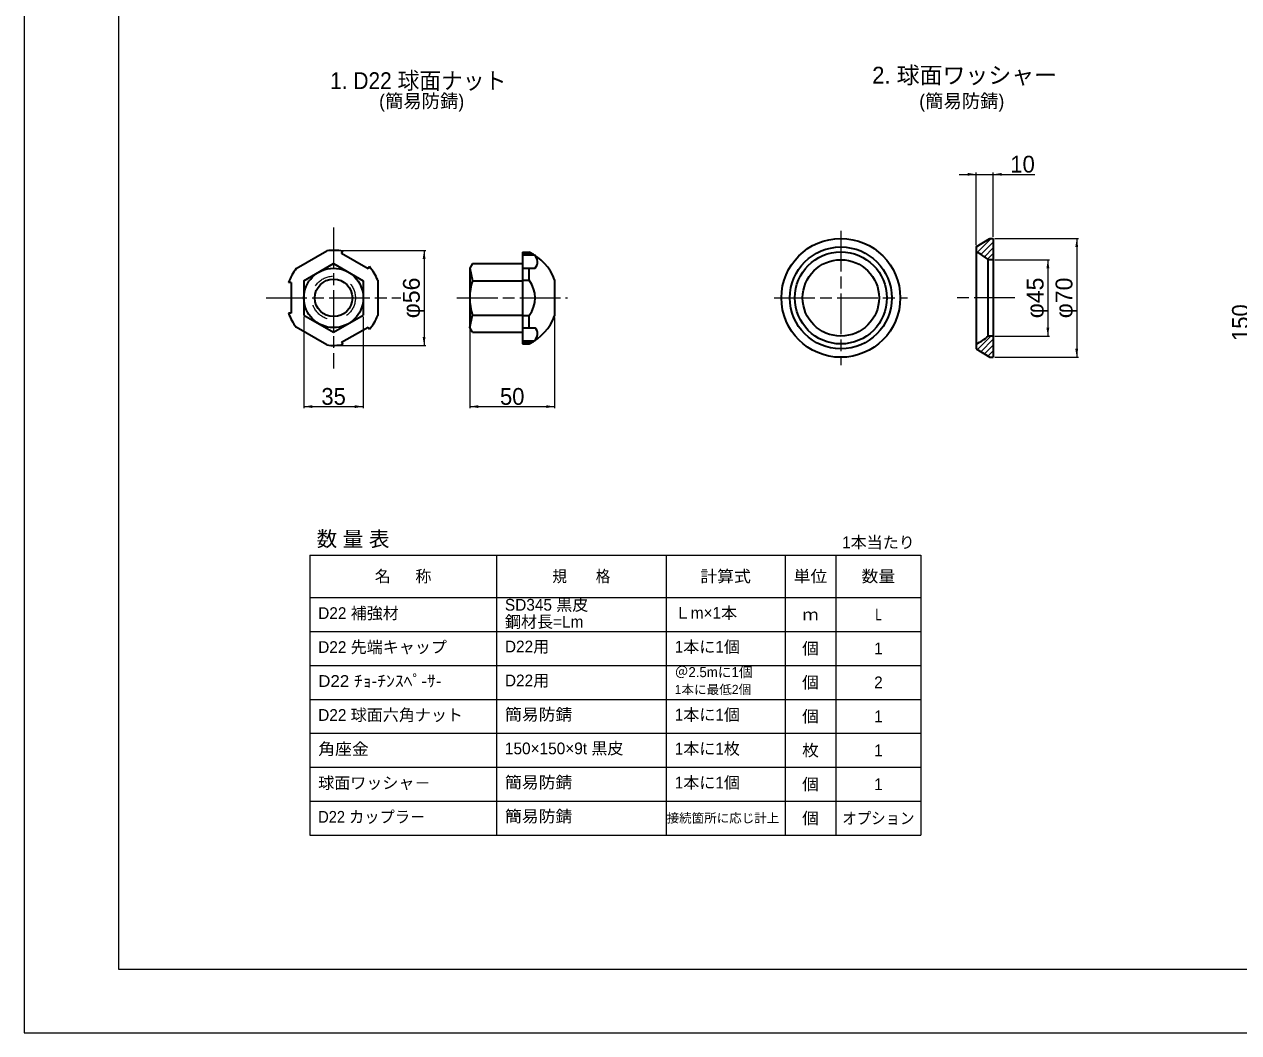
# Model space of a CAD drawing. Units: millimetres at full size, sheet at 1:2. Extents: x 2048 to 3730, y 1125 to 2313.
# Drawn here: x 2048 to 2763, y 1125 to 1719 of the extents above; entities that cross this region are included whole.
import ezdxf
from ezdxf.enums import TextEntityAlignment as Align

# ---------------------------------------------------------------- set-up
doc = ezdxf.new("R2010")
doc.units = ezdxf.units.MM
doc.header["$LTSCALE"] = 2
doc.linetypes.add('CHAIN', pattern=[18.5, 12, -1.5, 3.5, -1.5])
doc.linetypes.add('DASHED_SPACED', pattern=[12, 6, -6])
for name, color, linetype, lineweight in [('1 外形線', 7, 'Continuous', 35), ('2 細い実線', 2, 'Continuous', 20), ('3隠れ線', 2, 'DASHED_SPACED', 13), ('4中心線', 1, 'CHAIN', 15), ('5 想像線', 7, 'Continuous', 13), ('6寸法線', 4, 'Continuous', 13), ('7 枠・タイトル', 7, 'Continuous', 13), ('8 数量表', 7, 'Continuous', 13), ('Defpoints_2', 7, 'Continuous', 13)]:
    doc.layers.add(name, color=color, linetype=linetype, lineweight=lineweight)
doc.styles.add('ＭＳ Ｐゴシック', font='')
doc.styles.get('ＭＳ Ｐゴシック').set_extended_font_data('MS PGothic')
pattern_1 = [(45, (1690.395, 1319.565), (-1.6838, 1.6838), [])]

# ---------------------------------------------------------------- blocks, each defined once
blk = doc.blocks.new('filled_arrow')
at = {"color": 0, "linetype": 'Continuous', "lineweight": -2}
blk.add_solid([(7.5, 1.25), (0, 0), (7.5, -1.25)], dxfattribs=at)

msp = doc.modelspace()

# ---------------------------------------------------------------- hatches: boundary and pattern name
at = {"layer": '2 細い実線'}
h = msp.add_hatch(dxfattribs=at)
h.set_pattern_fill('USER', color=3, style=0, pattern_type=2)
h.set_pattern_definition(pattern_1)
h.paths.add_polyline_path([(2608.358, 1587.981), (2608.358, 1585.093, -0.0702), (2615.358, 1580.481), (2618.358, 1580.481), (2618.358, 1592.981), (2616.358, 1592.981)])
h = msp.add_hatch(dxfattribs=at)
h.set_pattern_fill('USER', color=3, style=0, pattern_type=2)
h.set_pattern_definition(pattern_1)
h.paths.add_polyline_path([(2618.358, 1535.481), (2615.358, 1535.481, -0.0702), (2608.358, 1530.869), (2608.358, 1527.981), (2616.358, 1522.981), (2618.358, 1522.981)])

# ---------------------------------------------------------------- linework, layer by layer
at = {"layer": '1 外形線'}
for p, q in [((2608.358, 1587.981), (2616.358, 1592.981)), ((2616.358, 1592.981), (2618.358, 1592.981)), ((2618.358, 1592.981), (2618.358, 1522.981)), ((2207.759, 1575.302), (2225.759, 1585.694)), ((2234.465, 1584.132), (2235.222, 1585.443)), ((2250.053, 1575.132), (2234.465, 1584.132)), ((2340.977, 1584.981), (2340.977, 1530.981)), ((2340.977, 1584.981), (2344.977, 1584.981)), ((2340.977, 1584.526), (2345.877, 1584.526)), ((2340.977, 1583.266), (2348.046, 1583.266)), ((2344.977, 1584.526), (2344.977, 1584.981)), ((2608.358, 1587.981), (2608.358, 1527.981)), ((2212.259, 1568.085), (2229.759, 1578.188)), ((2229.759, 1578.188), (2247.259, 1568.085)), ((2250.053, 1575.132), (2250.81, 1576.443)), ((2311.54, 1578.188), (2309.977, 1575.481)), ((2309.977, 1575.481), (2309.977, 1540.481)), ((2309.977, 1575.481), (2311.54, 1568.085)), ((2311.54, 1578.188), (2340.977, 1578.188)), ((2340.977, 1575.526), (2348.521, 1575.526)), ((2344.977, 1568.373), (2344.977, 1575.526)), ((2615.358, 1535.481), (2615.358, 1580.481)), ((2618.358, 1580.481), (2615.358, 1580.481)), ((2204.759, 1566.981), (2203.245, 1566.981)), ((2204.759, 1566.981), (2204.759, 1548.981)), ((2212.259, 1568.085), (2212.259, 1547.877)), ((2247.259, 1568.085), (2247.259, 1547.877)), ((2255.759, 1568.373), (2255.759, 1547.589)), ((2311.54, 1568.085), (2340.977, 1568.085)), ((2340.977, 1568.373), (2344.977, 1568.373)), ((2359.977, 1568.55), (2359.977, 1547.412)), ((2204.759, 1548.981), (2203.245, 1548.981)), ((2212.259, 1547.877), (2229.759, 1537.774)), ((2229.759, 1537.774), (2247.259, 1547.877)), ((2309.977, 1540.481), (2311.54, 1547.877)), ((2311.54, 1547.877), (2340.977, 1547.877)), ((2340.977, 1547.589), (2344.977, 1547.589)), ((2344.977, 1540.436), (2344.977, 1547.589)), ((2225.759, 1530.268), (2207.759, 1540.661)), ((2234.465, 1531.83), (2250.053, 1540.83)), ((2250.053, 1540.83), (2250.81, 1539.519)), ((2311.54, 1537.774), (2309.977, 1540.481)), ((2340.977, 1540.436), (2348.521, 1540.436)), ((2234.465, 1531.83), (2235.222, 1530.519)), ((2311.54, 1537.774), (2340.977, 1537.774)), ((2340.977, 1532.696), (2348.046, 1532.696)), ((2340.977, 1531.436), (2345.877, 1531.436)), ((2340.977, 1530.981), (2344.977, 1530.981)), ((2344.977, 1530.981), (2344.977, 1531.436)), ((2618.358, 1535.481), (2615.358, 1535.481)), ((2608.358, 1527.981), (2616.358, 1522.981)), ((2616.358, 1522.981), (2618.358, 1522.981))]:
    msp.add_line(p, q, dxfattribs=at)
for centre, radius in [((2528.57, 1557.981), 35), ((2528.57, 1557.981), 30), ((2528.57, 1557.981), 27.1), ((2229.759, 1557.981), 17.5), ((2528.57, 1557.981), 22.5), ((2229.759, 1557.981), 11.05)]:
    msp.add_circle(centre, radius, dxfattribs=at)
for centre, radius, start, end in [((2229.759, 1557.981), 28, 78.74934, 98.21321), ((2331.9, 1557.981), 30, 20.62761, 64.15807), ((2344.476, 1579.163), 5.439, 318.04281, 48.97274), ((2595.515, 1557.981), 30, 48.59038, 64.65267), ((2229.759, 1557.981), 28, 141.78679, 161.25066), ((2229.759, 1557.981), 28, 21.78679, 41.25066), ((2343.307, 1557.981), 33.335, 162.35654, 197.64346), ((2331.333, 1557.981), 17.151, 322.70509, 37.29491), ((2229.759, 1557.981), 28, 198.74934, 218.21321), ((2229.759, 1557.981), 28, 318.74934, 338.21321), ((2331.9, 1557.981), 30, 295.84193, 339.37239), ((2344.476, 1536.799), 5.439, 311.02726, 41.95719), ((2595.515, 1557.981), 30, 295.34733, 311.40962), ((2229.759, 1557.981), 28, 261.78679, 281.25066)]:
    msp.add_arc(centre, radius, start, end, dxfattribs=at)
at = {"layer": '3隠れ線'}
msp.add_circle((2229.759, 1557.981), 12.85, dxfattribs=at)
at = {"layer": '4中心線'}
for p, q in [((2229.759, 1599.481), (2229.759, 1516.481)), ((2528.57, 1597.526), (2528.57, 1518.436)), ((2190.058, 1557.981), (2269.46, 1557.981)), ((2302.416, 1557.981), (2367.605, 1557.981)), ((2489.311, 1557.981), (2567.829, 1557.981)), ((2631.016, 1557.981), (2597.146, 1557.981))]:
    msp.add_line(p, q, dxfattribs=at)
at = {"layer": '5 想像線'}
for p, q in [((2103.2, 1162.373), (2103.2, 2275.926)), ((3673.896, 1162.373), (2103.2, 1162.373))]:
    msp.add_line(p, q, dxfattribs=at)
at = {"layer": '6寸法線'}
for p, q in [((2608.358, 1588.981), (2608.358, 1631.766)), ((2618.358, 1593.981), (2618.358, 1631.766)), ((2598.358, 1630.766), (2642.858, 1630.766)), ((2619.358, 1592.981), (2668.526, 1592.981)), ((2667.526, 1592.981), (2667.526, 1522.981)), ((2230.759, 1585.981), (2284.065, 1585.981)), ((2283.065, 1585.981), (2283.065, 1529.981)), ((2619.358, 1580.481), (2651.516, 1580.481)), ((2650.516, 1580.481), (2650.516, 1535.481)), ((2212.259, 1546.877), (2212.259, 1492.954)), ((2247.259, 1546.877), (2247.259, 1492.954)), ((2359.977, 1546.412), (2359.977, 1492.954)), ((2309.977, 1540.866), (2309.977, 1492.954)), ((2619.358, 1535.481), (2651.516, 1535.481)), ((2230.759, 1529.981), (2284.065, 1529.981)), ((2619.358, 1522.981), (2668.526, 1522.981)), ((2212.259, 1493.954), (2247.259, 1493.954)), ((2309.977, 1493.954), (2359.977, 1493.954))]:
    msp.add_line(p, q, dxfattribs=at)
at = {"layer": '8 数量表'}
for p, q in [((2215.685, 1406.503), (2215.685, 1241.503)), ((2215.685, 1406.503), (2575.685, 1406.503)), ((2325.685, 1406.503), (2325.685, 1241.503)), ((2425.685, 1406.503), (2425.685, 1241.503)), ((2495.685, 1406.503), (2495.685, 1241.503)), ((2525.685, 1406.503), (2525.685, 1241.503)), ((2575.685, 1406.503), (2575.685, 1241.503)), ((2215.685, 1381.503), (2575.685, 1381.503)), ((2215.685, 1361.503), (2575.685, 1361.503)), ((2215.685, 1341.503), (2575.685, 1341.503)), ((2215.685, 1321.503), (2575.685, 1321.503)), ((2215.685, 1301.503), (2575.685, 1301.503)), ((2215.685, 1281.503), (2575.685, 1281.503)), ((2215.685, 1261.503), (2575.685, 1261.503)), ((2215.685, 1261.503), (2575.685, 1261.503)), ((2215.685, 1241.503), (2575.685, 1241.503)), ((2215.685, 1241.503), (2575.685, 1241.503))]:
    msp.add_line(p, q, dxfattribs=at)
at = {"layer": 'Defpoints_2'}
msp.add_lwpolyline([(2047.548, 1125.149), (3729.548, 1125.149), (3729.548, 2313.149), (2047.548, 2313.149)], close=True, dxfattribs=at)

# ---------------------------------------------------------------- block references
at = {"layer": '6寸法線', "xscale": 0.667, "yscale": 0.667}
for p, rotation in [((2608.358, 1630.766), 180), ((2667.526, 1592.981), 270), ((2283.065, 1585.981), 270), ((2650.516, 1580.481), 270), ((2650.516, 1535.481), 90), ((2283.065, 1529.981), 90), ((2667.526, 1522.981), 90), ((2247.259, 1493.954), 180), ((2359.977, 1493.954), 180)]:
    msp.add_blockref('filled_arrow', p, dxfattribs=dict(at, rotation=rotation))
for p in [(2618.358, 1630.766), (2212.259, 1493.954), (2309.977, 1493.954)]:
    msp.add_blockref('filled_arrow', p, dxfattribs=at)

# ---------------------------------------------------------------- texts
at = {"layer": '6寸法線', "style": 'ＭＳ Ｐゴシック'}
for s, p in [('10', (2635.608, 1636.766)), ('35', (2229.759, 1499.954)), ('50', (2334.977, 1499.954))]:
    msp.add_text(s, height=9.897, dxfattribs=at).set_placement(p, align=Align.MIDDLE_CENTER)
at = {"layer": '6寸法線', "style": 'ＭＳ Ｐゴシック', "width": 1.05}
for s, p in [('φ56', (2275.559, 1557.981)), ('φ45', (2643.011, 1557.981)), ('φ70', (2660.02, 1557.981))]:
    msp.add_text(s, height=9.897, rotation=90, dxfattribs=at).set_placement(p, align=Align.MIDDLE_CENTER)
at = {"layer": '6寸法線', "style": 'ＭＳ Ｐゴシック'}
msp.add_text('150', height=9.897, rotation=90, dxfattribs=at).set_placement((2763.939, 1543.415), align=Align.MIDDLE_CENTER)
at = {"layer": '7 枠・タイトル', "style": 'ＭＳ Ｐゴシック'}
for s, height, p in [('2. 球面ワッシャー', 9.897, (2547.036, 1681.26)), ('(簡易防錆)', 7.918, (2256.572, 1667.63)), ('(簡易防錆)', 7.918, (2574.753, 1667.63))]:
    msp.add_text(s, height=height, dxfattribs=at).set_placement(p, align=Align.BOTTOM_LEFT)
at = {"layer": '7 枠・タイトル', "style": 'ＭＳ Ｐゴシック', "width": 0.95}
msp.add_text('1. D22 球面ナット', height=9.897, dxfattribs=at).set_placement((2227.759, 1678.024), align=Align.BOTTOM_LEFT)
at = {"layer": '8 数量表', "style": 'ＭＳ Ｐゴシック'}
for s, height, p in [('数 量 表', 8.908, (2219.757, 1408.871)), ('SD345 黒皮', 6.928, (2330.685, 1371.674)), ('D22 補強材', 6.928, (2220.685, 1366.762)), ('Ｌm×1本', 6.928, (2430.685, 1366.923)), ('鋼材長=Lm', 6.928, (2330.685, 1361.674)), ('D22 先端キャップ', 6.928, (2220.685, 1346.762)), ('D22用', 6.928, (2330.685, 1347.083)), ('1本に1個', 6.928, (2430.685, 1346.923)), ('＠2.5mに1個', 5.938, (2430.685, 1332.809)), ('D22用', 6.928, (2330.685, 1327.083)), ('1本に最低2個', 5.444, (2430.685, 1322.959)), ('D22 球面六角ナット', 6.928, (2220.685, 1306.762)), ('1本に1個', 6.928, (2430.685, 1306.923)), ('150×150×9t 黒皮', 6.928, (2330.685, 1287.083)), ('1本に1枚', 6.928, (2430.685, 1286.923)), ('球面ワッシャ－', 6.928, (2220.685, 1266.762)), ('1本に1個', 6.928, (2430.685, 1266.923)), ('接続箇所に応じ計上', 5.409, (2425.907, 1247.28))]:
    msp.add_text(s, height=height, dxfattribs=at).set_placement(p, align=Align.BOTTOM_LEFT)
for s, p in [('1本当たり', (2550.685, 1414.003)), ('名\u3000  称', (2270.685, 1394.003)), ('ｍ', (2510.685, 1371.503)), ('1', (2550.685, 1351.503)), ('2', (2550.685, 1331.503)), ('1', (2550.685, 1311.503)), ('1', (2550.685, 1291.503)), ('1', (2550.685, 1271.503))]:
    msp.add_text(s, height=6.928, dxfattribs=at).set_placement(p, align=Align.MIDDLE_CENTER)
for s, width, p in [('規\u3000\u3000格', 0.9, (2375.685, 1394.003)), ('計算式', 1.05, (2460.685, 1394.003)), ('単位', 1.05, (2510.685, 1394.003)), ('数量', 1.05, (2550.685, 1394.003)), ('Ｌ', 0.65, (2550.685, 1371.503)), ('個', 1.05, (2510.685, 1351.503)), ('個', 1.05, (2510.685, 1331.503)), ('個', 1.05, (2510.685, 1311.503)), ('枚', 1.05, (2510.685, 1291.503)), ('個', 1.05, (2510.685, 1271.503)), ('個', 1.05, (2510.685, 1251.503)), ('オプション', 0.9, (2550.685, 1251.503))]:
    msp.add_text(s, height=6.928, dxfattribs=dict(at, width=width)).set_placement(p, align=Align.MIDDLE_CENTER)
for s, width, p in [('D22 ﾁｮ-ﾁﾝｽﾍﾟ-ｻ-', 1.1, (2220.685, 1326.762)), ('簡易防錆', 1.05, (2330.685, 1307.083)), ('角座金', 1.05, (2220.685, 1286.762)), ('簡易防錆', 1.05, (2330.685, 1267.083)), ('D22 カップラ－', 0.95, (2220.685, 1246.762)), ('簡易防錆', 1.05, (2330.685, 1247.083))]:
    msp.add_text(s, height=6.928, dxfattribs=dict(at, width=width)).set_placement(p, align=Align.BOTTOM_LEFT)

doc.saveas('drawing.dxf')
